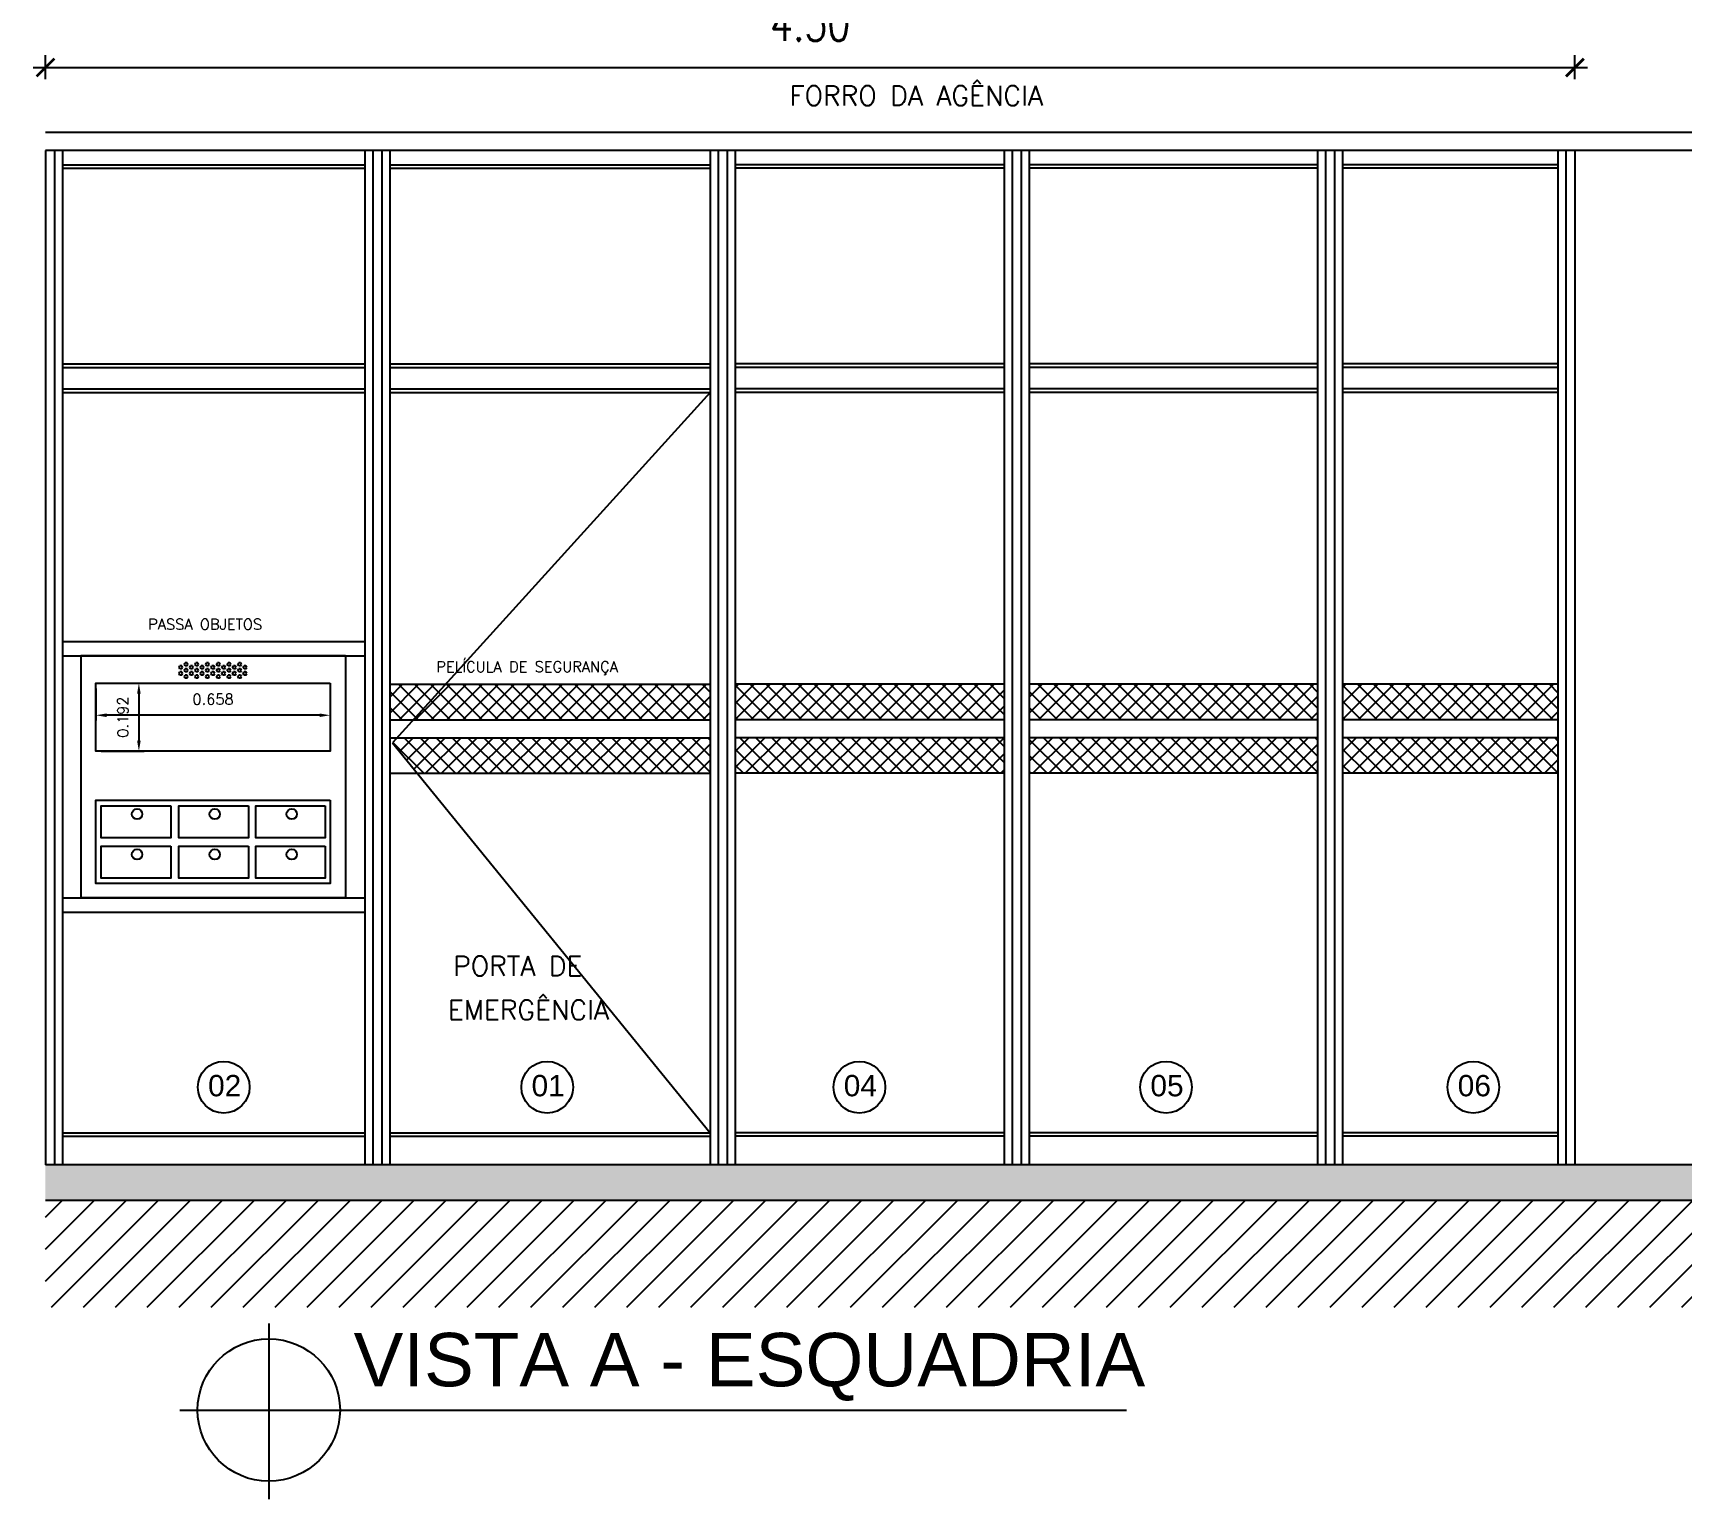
# Model space of a CAD drawing. Extents: x -36.1 to 57, y 1.4 to 46.9.
# Drawn here: x 14.817 to 19.452, y 2.711 to 6.831 of the extents above; entities that cross this region are included whole.
import ezdxf

# ---------------------------------------------------------------- set-up
doc = ezdxf.new("R2010")
doc.units = 0
doc.header["$LTSCALE"] = 0.02
doc.header["$PDMODE"] = 2
doc.layers.get('0').update_dxf_attribs({"linetype": 'CONTINUOUS'})
doc.layers.get('DEFPOINTS').update_dxf_attribs({"linetype": 'CONTINUOUS'})
for name, color, linetype in [('A-COTAS', 6, 'CONTINUOUS'), ('A-HACHU', 250, 'CONTINUOUS'), ('COTAS', 6, 'CONTINUOUS'), ('ESQUADRIA-F', 6, 'CONTINUOUS'), ('ESQUADRIAS-G', 1, 'CONTINUOUS'), ('PAREDES', 7, 'CONTINUOUS'), ('PISO', 6, 'CONTINUOUS'), ('TEXTO', 7, 'CONTINUOUS'), ('TEXTO1', 3, 'CONTINUOUS')]:
    doc.layers.add(name, color=color, linetype=linetype)
doc.styles.add('ARIAL', font='arial.ttf')
doc.styles.add('COTAS', font='romans.shx', dxfattribs={"width": 0.75})
doc.styles.add('PAVIM', font='swiss.ttf')
doc.styles.add('ROMANS', font='simplex.shx')
doc.dimstyles.new('AUTO', dxfattribs={"dimtxt": 0.03, "dimasz": 0.03, "dimexe": 0.015, "dimexo": 0.015, "dimgap": 0.03, "dimtad": 1, "dimdec": 3, "dimzin": 0, "dimdsep": 46, "dimtxsty": 'ROMANS', "dimcen": 0.01, "dimclrd": 256, "dimclre": 256, "dimclrt": 256, "dimadec": 0, "dimazin": 0, "dimtfac": 1, "dimtdec": 4, "dimtmove": 0, "dimatfit": 3, "dimfxl": 1, "dimtvp": 1, "dimtolj": 1, "dimtzin": 0, "dimarcsym": 0})
doc.dimstyles.new('COTAS_50', dxfattribs={"dimscale": 50, "dimtxt": 0.002, "dimasz": 0.001, "dimexe": 0.0007, "dimexo": 0.004, "dimgap": 0.0015, "dimtad": 1, "dimzin": 0, "dimdsep": 46, "dimtxsty": 'COTAS', "dimblk1": 'ARCHTICK', "dimblk2": 'ARCHTICK', "dimsah": 1, "dimcen": 0.003, "dimdle": 0.0007, "dimaunit": 1, "dimadec": 0, "dimazin": 0, "dimtfac": 1, "dimtdec": 0, "dimtix": 1, "dimtmove": 0, "dimatfit": 3, "dimldrblk": 'ARCHTICK', "dimfxl": 1, "dimtolj": 1, "dimtzin": 0, "dimarcsym": 0})

# ---------------------------------------------------------------- blocks, each defined once
blk = doc.blocks.new('*D214')
at = {"linetype": 'ByBlock'}
for p, q in [((10.362, -7.5883), (10.362, -7.6789)), ((11.0203, -7.5883), (11.0203, -7.6789)), ((10.9903, -7.6639), (10.392, -7.6639))]:
    blk.add_line(p, q, dxfattribs=at)
for points in [[(10.392, -7.6589), (10.392, -7.6689), (10.362, -7.6639)], [(10.9903, -7.6589), (10.9903, -7.6689), (11.0203, -7.6639)]]:
    blk.add_solid(points, dxfattribs=at)
at = {"layer": 'DEFPOINTS', "color": 0, "linetype": 'ByBlock'}
for p in [(10.362, -7.5733), (11.0203, -7.5733), (10.362, -7.6639)]:
    blk.add_point(p, dxfattribs=at)
at = {"linetype": 'ByBlock', "insert": (10.6911, -7.6189), "char_height": 0.03, "attachment_point": 5, "style": 'ROMANS'}
blk.add_mtext('\\A1;0.658', dxfattribs=at)
blk = doc.blocks.new('*D215')
at = {"linetype": 'ByBlock'}
for p, q in [((10.377, -7.5733), (10.4977, -7.5733)), ((10.4827, -7.6033), (10.4827, -7.7351)), ((10.377, -7.7651), (10.4977, -7.7651))]:
    blk.add_line(p, q, dxfattribs=at)
for points in [[(10.4777, -7.6033), (10.4877, -7.6033), (10.4827, -7.5733)], [(10.4777, -7.7351), (10.4877, -7.7351), (10.4827, -7.7651)]]:
    blk.add_solid(points, dxfattribs=at)
at = {"layer": 'DEFPOINTS', "color": 0, "linetype": 'ByBlock'}
for p in [(10.362, -7.5733), (10.362, -7.7651), (10.4827, -7.7651)]:
    blk.add_point(p, dxfattribs=at)
at = {"linetype": 'ByBlock', "insert": (10.4377, -7.6692), "char_height": 0.03, "attachment_point": 5, "rotation": 90, "style": 'ROMANS'}
blk.add_mtext('\\A1;0.192', dxfattribs=at)
blk = doc.blocks.new('_ARCHTICK')
at = {"color": 0, "linetype": 'ByBlock', "const_width": 0.15}
blk.add_lwpolyline([(-0.5, -0.5), (0.5, 0.5)], dxfattribs=at)
blk = doc.blocks.new('*D233')
at = {"color": 0, "linetype": 'ByBlock'}
for p, q in [((14.8525, 6.7005), (14.8525, 6.7684)), ((19.1488, 6.7005), (19.1488, 6.7684)), ((14.8175, 6.7334), (19.1838, 6.7334))]:
    blk.add_line(p, q, dxfattribs=at)
at = {"layer": 'DEFPOINTS', "color": 0, "linetype": 'ByBlock'}
for p in [(19.1488, 6.7334), (14.8525, 6.5005), (19.1488, 6.5005)]:
    blk.add_point(p, dxfattribs=at)
at = {"color": 0, "linetype": 'ByBlock', "xscale": 0.05, "yscale": 0.05, "zscale": 0.05, "rotation": 180}
blk.add_blockref('_ARCHTICK', (14.8525, 6.7334), dxfattribs=at)
at = {"color": 0, "linetype": 'ByBlock', "xscale": 0.05, "yscale": 0.05, "zscale": 0.05}
blk.add_blockref('_ARCHTICK', (19.1488, 6.7334), dxfattribs=at)
at = {"color": 0, "linetype": 'ByBlock', "insert": (17.0006, 6.8584), "char_height": 0.1, "attachment_point": 5, "style": 'COTAS'}
blk.add_mtext('\\A1;4.30', dxfattribs=at)

msp = doc.modelspace()

# ---------------------------------------------------------------- hatches: boundary and pattern name
at = {"layer": 'A-HACHU'}
h = msp.add_hatch(dxfattribs=at)
h.set_pattern_fill('ANSI37', color=256, scale=0.01, style=0)
h.set_pattern_definition([(45, (15.603224, 12.156533), (-0.02245064, 0.02245064), []), (135, (15.603224, 12.156533), (-0.02245064, -0.02245064), [])])
h.paths.add_polyline_path([(15.9762, 5.0005), (15.8855, 4.9005), (16.72, 4.9005), (16.72, 5.0005)])
h.paths.add_polyline_path([(16.72, 4.7505), (16.72, 4.8505), (15.8402, 4.8505), (15.8269, 4.8358), (15.8965, 4.7505)])
h.paths.add_polyline_path([(15.82, 5.0005), (15.82, 4.9005), (15.8855, 4.9005), (15.9762, 5.0005)])
h.paths.add_polyline_path([(16.79, 5.0005), (16.79, 4.9005), (17.546, 4.9005), (17.546, 5.0005)])
h.paths.add_polyline_path([(17.546, 4.7505), (17.546, 4.8505), (16.79, 4.8505), (16.79, 4.7505)])
h.paths.add_polyline_path([(18.426, 4.7505), (18.426, 4.8505), (17.616, 4.8505), (17.616, 4.7505)])
h.paths.add_polyline_path([(17.616, 5.0005), (17.616, 4.9005), (18.426, 4.9005), (18.426, 5.0005)])
h.paths.add_polyline_path([(18.496, 5.0005), (18.496, 4.9005), (19.1013, 4.9005), (19.1013, 5.0005)])
h.paths.add_polyline_path([(19.1013, 4.7505), (19.1013, 4.8505), (18.496, 4.8505), (18.496, 4.7505)])
h.paths.add_polyline_path([(20.4634, 4.8505), (20.4634, 4.7505), (21.153, 4.7505), (21.153, 4.8505)])
h.paths.add_polyline_path([(20.4634, 5.0005), (20.4634, 4.9005), (21.153, 4.9005), (21.153, 5.0005)])
h.paths.add_polyline_path([(22.1634, 4.9005), (22.1634, 5.0005), (21.3534, 5.0005), (21.3534, 4.9005)])
h.paths.add_polyline_path([(21.3534, 4.8505), (21.3534, 4.7505), (22.1634, 4.7505), (22.1634, 4.8505)])
h.paths.add_polyline_path([(22.2334, 4.8505), (22.2334, 4.7505), (23.0434, 4.7505), (23.0434, 4.8505)])
h.paths.add_polyline_path([(23.0434, 4.9005), (23.0434, 5.0005), (22.2334, 5.0005), (22.2334, 4.9005)])
h.paths.add_polyline_path([(23.9234, 4.9005), (23.9234, 5.0005), (23.1134, 5.0005), (23.1134, 4.9005)])
h.paths.add_polyline_path([(23.1134, 4.8505), (23.1134, 4.7505), (23.9234, 4.7505), (23.9234, 4.8505)])
h.paths.add_polyline_path([(23.9934, 4.8505), (23.9934, 4.7505), (24.8034, 4.7505), (24.8034, 4.8505)])
h.paths.add_polyline_path([(23.9934, 5.0005), (23.9934, 4.9005), (24.8034, 4.9005), (24.8034, 5.0005)])
h.paths.add_polyline_path([(23.2105, 4.708), (23.2105, 4.843), (23.2555, 4.843), (23.2555, 4.708)], flags=9)
h.paths.add_polyline_path([(24.0394, 4.9362), (24.0394, 5.2148), (24.1894, 5.2148), (24.1894, 4.9362)], flags=9)
h = msp.add_hatch(dxfattribs=at)
h.set_pattern_fill('ANSI31', color=256, scale=0.02, style=0)
h.set_pattern_definition([(45, (15.603224, 12.156533), (-0.04490128, 0.04490128), [])])
h.paths.add_polyline_path([(24.8509, 3.5505), (14.8525, 3.5505), (14.8525, 3.2505), (24.8509, 3.2505)])

# ---------------------------------------------------------------- linework, layer by layer
msp.add_solid([(14.8525, 3.5505), (14.8525, 3.6505), (24.8509, 3.5505), (24.8509, 3.6505)], dxfattribs=at)
at = {"layer": 'ESQUADRIA-F'}
for p, q in [((14.9, 6.5005), (14.9, 3.6505)), ((15.75, 6.5005), (15.75, 3.6505)), ((15.82, 6.5005), (15.82, 3.6505)), ((16.72, 6.5005), (16.72, 3.6505)), ((16.79, 6.5005), (16.79, 3.6505)), ((17.546, 6.5005), (17.546, 3.6505)), ((17.616, 6.5005), (17.616, 3.6505)), ((18.426, 6.5005), (18.426, 3.6505)), ((18.496, 6.5005), (18.496, 3.6505)), ((19.1013, 6.5005), (19.1013, 3.6505)), ((14.9, 6.4605), (15.75, 6.4605)), ((14.9, 6.4505), (15.75, 6.4505)), ((15.82, 6.4605), (16.72, 6.4605)), ((15.82, 6.4505), (16.72, 6.4505)), ((17.546, 6.4605), (16.79, 6.4605)), ((17.546, 6.4505), (16.79, 6.4505)), ((18.426, 6.4605), (17.616, 6.4605)), ((18.426, 6.4505), (17.616, 6.4505)), ((19.1013, 6.4605), (18.496, 6.4605)), ((19.1013, 6.4505), (18.496, 6.4505)), ((14.9, 5.9005), (15.75, 5.9005)), ((14.9, 5.8905), (15.75, 5.8905)), ((15.82, 5.9005), (16.72, 5.9005)), ((15.82, 5.8905), (16.72, 5.8905)), ((17.546, 5.9005), (16.79, 5.9005)), ((17.546, 5.8905), (16.79, 5.8905)), ((18.426, 5.9005), (17.616, 5.9005)), ((18.426, 5.8905), (17.616, 5.8905)), ((19.1013, 5.9005), (18.496, 5.9005)), ((19.1013, 5.8905), (18.496, 5.8905)), ((14.9, 5.8305), (15.75, 5.8305)), ((14.9, 5.8205), (15.75, 5.8205)), ((15.82, 5.8305), (16.72, 5.8305)), ((15.82, 5.8205), (16.72, 5.8205)), ((17.546, 5.8305), (16.79, 5.8305)), ((17.546, 5.8205), (16.79, 5.8205)), ((18.426, 5.8305), (17.616, 5.8305)), ((18.426, 5.8205), (17.616, 5.8205)), ((19.1013, 5.8305), (18.496, 5.8305)), ((19.1013, 5.8205), (18.496, 5.8205)), ((14.9, 3.7405), (15.75, 3.7405)), ((14.9, 3.7305), (15.75, 3.7305)), ((15.82, 3.7405), (16.72, 3.7405)), ((15.82, 3.7305), (16.72, 3.7305)), ((17.546, 3.7405), (16.79, 3.7405)), ((17.546, 3.7305), (16.79, 3.7305)), ((18.426, 3.7405), (17.616, 3.7405)), ((18.426, 3.7305), (17.616, 3.7305)), ((19.1013, 3.7405), (18.496, 3.7405)), ((19.1013, 3.7305), (18.496, 3.7305))]:
    msp.add_line(p, q, dxfattribs=at)
at = {"layer": 'ESQUADRIAS-G'}
for p, q in [((14.8525, 6.5005), (14.8525, 3.6505)), ((14.8775, 6.5005), (14.8775, 3.6505)), ((15.7725, 6.5005), (15.7725, 3.6505)), ((15.7975, 6.5005), (15.7975, 3.6505)), ((16.7425, 6.5005), (16.7425, 3.6505)), ((16.7675, 6.5005), (16.7675, 3.6505)), ((17.5685, 6.5005), (17.5685, 3.6505)), ((17.5935, 6.5005), (17.5935, 3.6505)), ((18.4485, 6.5005), (18.4485, 3.6505)), ((18.4735, 6.5005), (18.4735, 3.6505)), ((19.1238, 6.5005), (19.1238, 3.6505)), ((19.1488, 6.5005), (19.1488, 3.6505)), ((16.72, 5.8205), (15.8269, 4.8358)), ((14.9, 5.1205), (15.75, 5.1205)), ((14.9, 5.0805), (15.75, 5.0805)), ((15.6955, 5.0805), (14.9515, 5.0805)), ((14.9515, 5.0805), (14.9515, 4.4005)), ((15.2278, 5.0481), (15.2303, 5.0524)), ((15.2353, 5.0524), (15.2303, 5.0524)), ((15.2378, 5.0481), (15.2353, 5.0524)), ((15.2428, 5.0567), (15.2453, 5.061)), ((15.2453, 5.0524), (15.2428, 5.0567)), ((15.2503, 5.061), (15.2453, 5.061)), ((15.2503, 5.0524), (15.2453, 5.0524)), ((15.2528, 5.0567), (15.2503, 5.061)), ((15.2503, 5.0524), (15.2528, 5.0567)), ((15.2578, 5.0481), (15.2603, 5.0524)), ((15.2653, 5.0524), (15.2603, 5.0524)), ((15.2678, 5.0481), (15.2653, 5.0524)), ((15.2728, 5.0567), (15.2753, 5.061)), ((15.2753, 5.0524), (15.2728, 5.0567)), ((15.2803, 5.061), (15.2753, 5.061)), ((15.2803, 5.0524), (15.2753, 5.0524)), ((15.2828, 5.0567), (15.2803, 5.061)), ((15.2803, 5.0524), (15.2828, 5.0567)), ((15.2878, 5.0481), (15.2903, 5.0524)), ((15.2953, 5.0524), (15.2903, 5.0524)), ((15.2978, 5.0481), (15.2953, 5.0524)), ((15.3028, 5.0567), (15.3053, 5.061)), ((15.3053, 5.0524), (15.3028, 5.0567)), ((15.3103, 5.061), (15.3053, 5.061)), ((15.3103, 5.0524), (15.3053, 5.0524)), ((15.3128, 5.0567), (15.3103, 5.061)), ((15.3103, 5.0524), (15.3128, 5.0567)), ((15.3178, 5.0481), (15.3203, 5.0524)), ((15.3253, 5.0524), (15.3203, 5.0524)), ((15.3278, 5.0481), (15.3253, 5.0524)), ((15.3328, 5.0567), (15.3353, 5.061)), ((15.3353, 5.0524), (15.3328, 5.0567)), ((15.3403, 5.061), (15.3353, 5.061)), ((15.3403, 5.0524), (15.3353, 5.0524)), ((15.3428, 5.0567), (15.3403, 5.061)), ((15.3403, 5.0524), (15.3428, 5.0567)), ((15.3478, 5.0481), (15.3503, 5.0524)), ((15.3553, 5.0524), (15.3503, 5.0524)), ((15.3578, 5.0481), (15.3553, 5.0524)), ((15.3628, 5.0567), (15.3653, 5.061)), ((15.3653, 5.0524), (15.3628, 5.0567)), ((15.3703, 5.061), (15.3653, 5.061)), ((15.3703, 5.0524), (15.3653, 5.0524)), ((15.3728, 5.0567), (15.3703, 5.061)), ((15.3703, 5.0524), (15.3728, 5.0567)), ((15.3778, 5.0481), (15.3803, 5.0524)), ((15.3853, 5.0524), (15.3803, 5.0524)), ((15.3878, 5.0481), (15.3853, 5.0524)), ((15.3928, 5.0567), (15.3953, 5.061)), ((15.3953, 5.0524), (15.3928, 5.0567)), ((15.4003, 5.061), (15.3953, 5.061)), ((15.4003, 5.0524), (15.3953, 5.0524)), ((15.4028, 5.0567), (15.4003, 5.061)), ((15.4003, 5.0524), (15.4028, 5.0567)), ((15.4078, 5.0481), (15.4103, 5.0524)), ((15.4153, 5.0524), (15.4103, 5.0524)), ((15.4178, 5.0481), (15.4153, 5.0524)), ((15.6955, 5.0805), (15.6955, 4.4005)), ((15.2303, 5.0437), (15.2278, 5.0481)), ((15.2278, 5.0307), (15.2303, 5.0351)), ((15.2303, 5.0264), (15.2278, 5.0307)), ((15.2353, 5.0437), (15.2303, 5.0437)), ((15.2353, 5.0351), (15.2303, 5.0351)), ((15.2353, 5.0264), (15.2303, 5.0264)), ((15.2353, 5.0437), (15.2378, 5.0481)), ((15.2378, 5.0307), (15.2353, 5.0351)), ((15.2353, 5.0264), (15.2378, 5.0307)), ((15.2428, 5.0394), (15.2453, 5.0437)), ((15.2453, 5.0351), (15.2428, 5.0394)), ((15.2428, 5.0221), (15.2453, 5.0264)), ((15.2453, 5.0177), (15.2428, 5.0221)), ((15.2503, 5.0437), (15.2453, 5.0437)), ((15.2503, 5.0351), (15.2453, 5.0351)), ((15.2503, 5.0264), (15.2453, 5.0264)), ((15.2503, 5.0177), (15.2453, 5.0177)), ((15.2528, 5.0394), (15.2503, 5.0437)), ((15.2503, 5.0351), (15.2528, 5.0394)), ((15.2528, 5.0221), (15.2503, 5.0264)), ((15.2503, 5.0177), (15.2528, 5.0221)), ((15.2603, 5.0437), (15.2578, 5.0481)), ((15.2578, 5.0307), (15.2603, 5.0351)), ((15.2603, 5.0264), (15.2578, 5.0307)), ((15.2653, 5.0437), (15.2603, 5.0437)), ((15.2653, 5.0351), (15.2603, 5.0351)), ((15.2653, 5.0264), (15.2603, 5.0264)), ((15.2653, 5.0437), (15.2678, 5.0481)), ((15.2678, 5.0307), (15.2653, 5.0351)), ((15.2653, 5.0264), (15.2678, 5.0307)), ((15.2728, 5.0394), (15.2753, 5.0437)), ((15.2753, 5.0351), (15.2728, 5.0394)), ((15.2728, 5.0221), (15.2753, 5.0264)), ((15.2753, 5.0177), (15.2728, 5.0221)), ((15.2803, 5.0437), (15.2753, 5.0437)), ((15.2803, 5.0351), (15.2753, 5.0351)), ((15.2803, 5.0264), (15.2753, 5.0264)), ((15.2803, 5.0177), (15.2753, 5.0177)), ((15.2828, 5.0394), (15.2803, 5.0437)), ((15.2803, 5.0351), (15.2828, 5.0394)), ((15.2828, 5.0221), (15.2803, 5.0264)), ((15.2803, 5.0177), (15.2828, 5.0221)), ((15.2903, 5.0437), (15.2878, 5.0481)), ((15.2878, 5.0307), (15.2903, 5.0351)), ((15.2903, 5.0264), (15.2878, 5.0307)), ((15.2953, 5.0437), (15.2903, 5.0437)), ((15.2953, 5.0351), (15.2903, 5.0351)), ((15.2953, 5.0264), (15.2903, 5.0264)), ((15.2953, 5.0437), (15.2978, 5.0481)), ((15.2978, 5.0307), (15.2953, 5.0351)), ((15.2953, 5.0264), (15.2978, 5.0307)), ((15.3028, 5.0394), (15.3053, 5.0437)), ((15.3053, 5.0351), (15.3028, 5.0394)), ((15.3028, 5.0221), (15.3053, 5.0264)), ((15.3053, 5.0177), (15.3028, 5.0221)), ((15.3103, 5.0437), (15.3053, 5.0437)), ((15.3103, 5.0351), (15.3053, 5.0351)), ((15.3103, 5.0264), (15.3053, 5.0264)), ((15.3103, 5.0177), (15.3053, 5.0177)), ((15.3128, 5.0394), (15.3103, 5.0437)), ((15.3103, 5.0351), (15.3128, 5.0394)), ((15.3128, 5.0221), (15.3103, 5.0264)), ((15.3103, 5.0177), (15.3128, 5.0221)), ((15.3203, 5.0437), (15.3178, 5.0481)), ((15.3178, 5.0307), (15.3203, 5.0351)), ((15.3203, 5.0264), (15.3178, 5.0307)), ((15.3253, 5.0437), (15.3203, 5.0437)), ((15.3253, 5.0351), (15.3203, 5.0351)), ((15.3253, 5.0264), (15.3203, 5.0264)), ((15.3253, 5.0437), (15.3278, 5.0481)), ((15.3278, 5.0307), (15.3253, 5.0351)), ((15.3253, 5.0264), (15.3278, 5.0307)), ((15.3328, 5.0394), (15.3353, 5.0437)), ((15.3353, 5.0351), (15.3328, 5.0394)), ((15.3328, 5.0221), (15.3353, 5.0264)), ((15.3353, 5.0177), (15.3328, 5.0221)), ((15.3403, 5.0437), (15.3353, 5.0437)), ((15.3403, 5.0351), (15.3353, 5.0351)), ((15.3403, 5.0264), (15.3353, 5.0264)), ((15.3403, 5.0177), (15.3353, 5.0177)), ((15.3428, 5.0394), (15.3403, 5.0437)), ((15.3403, 5.0351), (15.3428, 5.0394)), ((15.3428, 5.0221), (15.3403, 5.0264)), ((15.3403, 5.0177), (15.3428, 5.0221)), ((15.3503, 5.0437), (15.3478, 5.0481)), ((15.3478, 5.0307), (15.3503, 5.0351)), ((15.3503, 5.0264), (15.3478, 5.0307)), ((15.3553, 5.0437), (15.3503, 5.0437)), ((15.3553, 5.0351), (15.3503, 5.0351)), ((15.3553, 5.0264), (15.3503, 5.0264)), ((15.3553, 5.0437), (15.3578, 5.0481)), ((15.3578, 5.0307), (15.3553, 5.0351)), ((15.3553, 5.0264), (15.3578, 5.0307)), ((15.3628, 5.0394), (15.3653, 5.0437)), ((15.3653, 5.0351), (15.3628, 5.0394)), ((15.3628, 5.0221), (15.3653, 5.0264)), ((15.3653, 5.0177), (15.3628, 5.0221)), ((15.3703, 5.0437), (15.3653, 5.0437)), ((15.3703, 5.0351), (15.3653, 5.0351)), ((15.3703, 5.0264), (15.3653, 5.0264)), ((15.3703, 5.0177), (15.3653, 5.0177)), ((15.3728, 5.0394), (15.3703, 5.0437)), ((15.3703, 5.0351), (15.3728, 5.0394)), ((15.3728, 5.0221), (15.3703, 5.0264)), ((15.3703, 5.0177), (15.3728, 5.0221)), ((15.3803, 5.0437), (15.3778, 5.0481)), ((15.3778, 5.0307), (15.3803, 5.0351)), ((15.3803, 5.0264), (15.3778, 5.0307)), ((15.3853, 5.0437), (15.3803, 5.0437)), ((15.3853, 5.0351), (15.3803, 5.0351)), ((15.3853, 5.0264), (15.3803, 5.0264)), ((15.3853, 5.0437), (15.3878, 5.0481)), ((15.3878, 5.0307), (15.3853, 5.0351)), ((15.3853, 5.0264), (15.3878, 5.0307)), ((15.3928, 5.0394), (15.3953, 5.0437)), ((15.3953, 5.0351), (15.3928, 5.0394)), ((15.3928, 5.0221), (15.3953, 5.0264)), ((15.3953, 5.0177), (15.3928, 5.0221)), ((15.4003, 5.0437), (15.3953, 5.0437)), ((15.4003, 5.0351), (15.3953, 5.0351)), ((15.4003, 5.0264), (15.3953, 5.0264)), ((15.4003, 5.0177), (15.3953, 5.0177)), ((15.4028, 5.0394), (15.4003, 5.0437)), ((15.4003, 5.0351), (15.4028, 5.0394)), ((15.4028, 5.0221), (15.4003, 5.0264)), ((15.4003, 5.0177), (15.4028, 5.0221)), ((15.4103, 5.0437), (15.4078, 5.0481)), ((15.4078, 5.0307), (15.4103, 5.0351)), ((15.4103, 5.0264), (15.4078, 5.0307)), ((15.4153, 5.0437), (15.4103, 5.0437)), ((15.4153, 5.0351), (15.4103, 5.0351)), ((15.4153, 5.0264), (15.4103, 5.0264)), ((15.4153, 5.0437), (15.4178, 5.0481)), ((15.4178, 5.0307), (15.4153, 5.0351)), ((15.4153, 5.0264), (15.4178, 5.0307)), ((15.82, 5.0005), (16.72, 5.0005)), ((17.546, 5.0005), (16.79, 5.0005)), ((18.426, 5.0005), (17.616, 5.0005)), ((19.1013, 5.0005), (18.496, 5.0005)), ((15.82, 4.9005), (16.72, 4.9005)), ((17.546, 4.9005), (16.79, 4.9005)), ((18.426, 4.9005), (17.616, 4.9005)), ((19.1013, 4.9005), (18.496, 4.9005)), ((15.82, 4.8505), (16.72, 4.8505)), ((15.8269, 4.8358), (16.72, 3.7405)), ((17.546, 4.8505), (16.79, 4.8505)), ((18.426, 4.8505), (17.616, 4.8505)), ((19.1013, 4.8505), (18.496, 4.8505)), ((15.82, 4.7505), (16.72, 4.7505)), ((17.546, 4.7505), (16.79, 4.7505)), ((18.426, 4.7505), (17.616, 4.7505)), ((19.1013, 4.7505), (18.496, 4.7505)), ((14.9, 4.4005), (15.75, 4.4005)), ((14.9, 4.3605), (15.75, 4.3605)), ((15.6955, 4.4005), (14.9515, 4.4005))]:
    msp.add_line(p, q, dxfattribs=at)
for points in [[(15.6525, 5.0041), (15.6525, 4.8123), (14.9941, 4.8123), (14.9941, 5.0041)], [(15.6525, 4.6753), (15.6525, 4.4404), (14.9941, 4.4404), (14.9941, 4.6753)], [(15.2042, 4.6589), (15.2042, 4.5687), (15.0091, 4.5687), (15.0091, 4.6589)], [(15.4225, 4.6589), (15.4225, 4.5687), (15.2273, 4.5687), (15.2273, 4.6589)], [(15.6386, 4.6589), (15.6386, 4.5687), (15.4434, 4.5687), (15.4434, 4.6589)], [(15.2042, 4.5457), (15.2042, 4.4555), (15.0091, 4.4555), (15.0091, 4.5457)], [(15.4225, 4.5457), (15.4225, 4.4555), (15.2273, 4.4555), (15.2273, 4.5457)], [(15.6386, 4.5457), (15.6386, 4.4555), (15.4434, 4.4555), (15.4434, 4.5457)]]:
    msp.add_lwpolyline(points, close=True, dxfattribs=at)
for centre in [(15.1098, 4.6358), (15.328, 4.6358), (15.5442, 4.6358), (15.1098, 4.5226), (15.328, 4.5226), (15.5442, 4.5226)]:
    msp.add_circle(centre, 0.0147, dxfattribs=at)
at = {"layer": 'PAREDES'}
for p, q in [((24.8509, 6.5505), (14.8525, 6.5505)), ((24.8509, 6.5005), (14.8525, 6.5005)), ((24.8509, 3.6505), (14.8525, 3.6505)), ((24.8509, 3.5505), (14.8525, 3.5505))]:
    msp.add_line(p, q, dxfattribs=at)
at = {"layer": 'PISO'}
for p, q in [((15.4799, 3.2046), (15.4799, 2.7113)), ((15.2299, 2.9613), (17.8893, 2.9613))]:
    msp.add_line(p, q, dxfattribs=at)
at = {"layer": 'TEXTO'}
msp.add_circle((15.4799, 2.9613), 0.2, dxfattribs=at)
at = {"layer": 'TEXTO1', "linetype": 'ByBlock'}
for centre in [(15.3532, 3.8684), (16.2619, 3.8684), (17.1388, 3.8684), (18.0002, 3.8684), (18.8635, 3.8684)]:
    msp.add_circle(centre, 0.0726, dxfattribs=at)

# ---------------------------------------------------------------- texts
at = {"layer": 'COTAS', "style": 'ROMANS'}
for s, p in [('FORRO DA AGÊNCIA', (16.9425, 6.627)), ('PORTA DE', (15.9976, 4.1813)), ('EMERGÊNCIA', (15.9826, 4.0582))]:
    msp.add_text(s, height=0.055, dxfattribs=at).set_placement(p)
at = {"layer": 'COTAS', "linetype": 'ByBlock', "style": 'ROMANS'}
for s, p in [('PASSA OBJETOS', (15.1409, 5.1543)), ('PELÍCULA DE SEGURANÇA', (15.9504, 5.0348))]:
    msp.add_text(s, height=0.03, dxfattribs=at).set_placement(p)
at = {"layer": 'PISO', "style": 'PAVIM'}
msp.add_text('VISTA A - ESQUADRIA ', height=0.15, dxfattribs=at).set_placement((15.718, 3.028))
at = {"layer": 'TEXTO1', "style": 'ARIAL'}
for s, p in [('02', (15.3093, 3.8428)), ('01', (16.218, 3.8428)), ('04', (17.095, 3.8428)), ('05', (17.9564, 3.8428)), ('06', (18.8197, 3.8428))]:
    msp.add_text(s, height=0.06, dxfattribs=at).set_placement(p)

# ---------------------------------------------------------------- dimensions: what is measured, and where the dimension line sits
at = {"layer": 'A-COTAS'}
dim = msp.add_linear_dim(base=(19.1488, 6.7334), p1=(14.8525, 6.5005), p2=(19.1488, 6.5005), dimstyle='COTAS_50', dxfattribs=at)
dim.commit()
dim.dimension.update_dxf_attribs({"geometry": '*D233', "text_midpoint": (17.0006, 6.8584)})
at = {"layer": 'COTAS'}
dim = msp.add_linear_dim(base=(14.9941, 4.9135), p1=(15.6525, 5.0041), p2=(14.9941, 5.0041), dimstyle='AUTO', dxfattribs=at)
dim.commit()
dim.dimension.update_dxf_attribs({"geometry": '*D214', "text_midpoint": (15.3233, 4.9585), "insert": (4.6322, 12.5774)})
dim = msp.add_linear_dim(base=(15.1148, 4.8123), p1=(14.9941, 5.0041), p2=(14.9941, 4.8123), angle=270, dimstyle='AUTO', dxfattribs=at)
dim.commit()
dim.dimension.update_dxf_attribs({"geometry": '*D215', "text_midpoint": (15.0698, 4.9082), "insert": (4.6322, 12.5774)})

doc.saveas('drawing.dxf')
